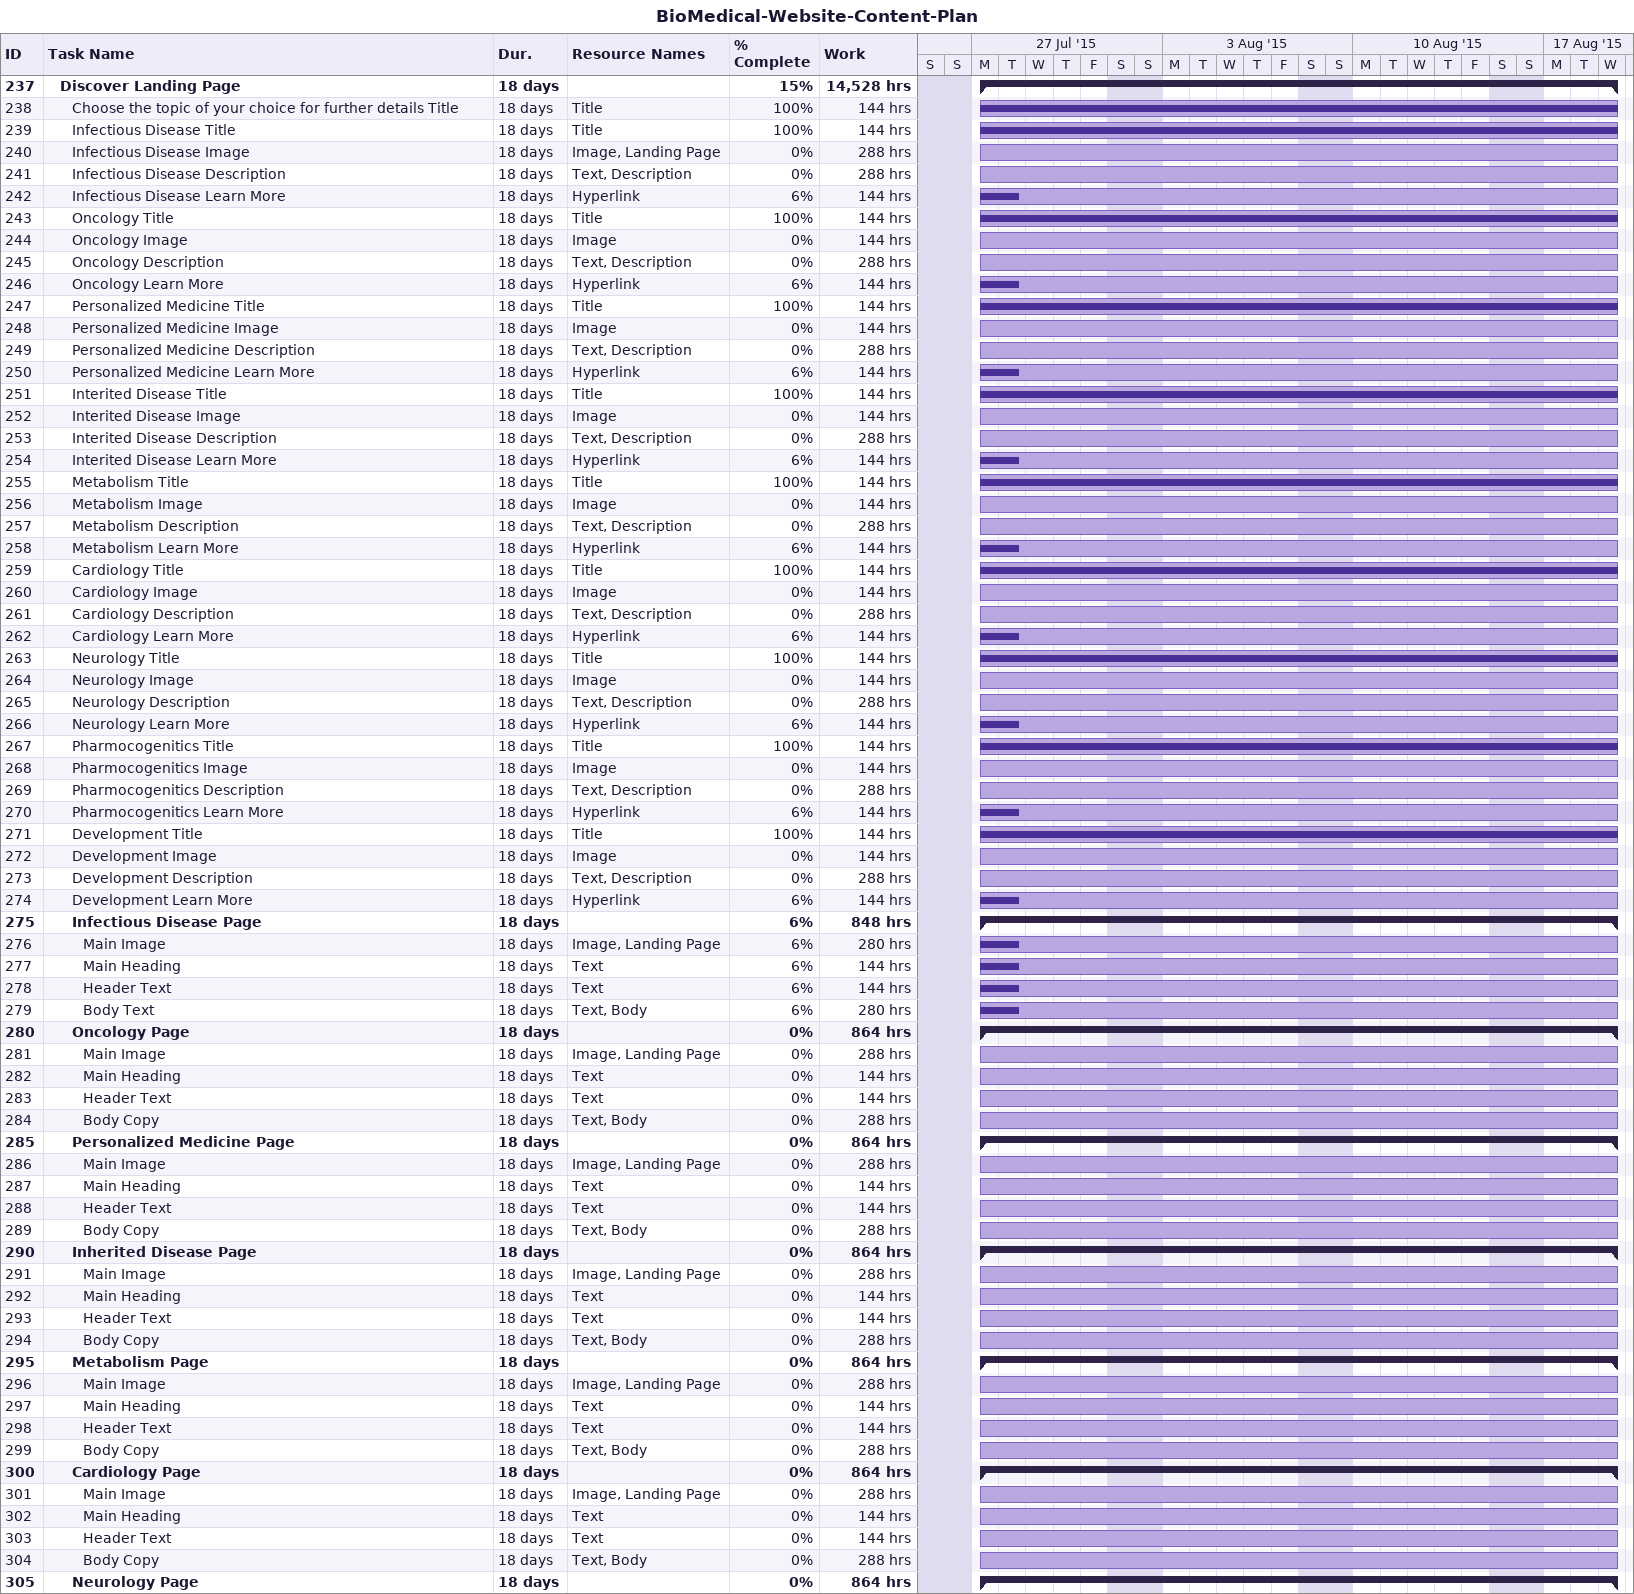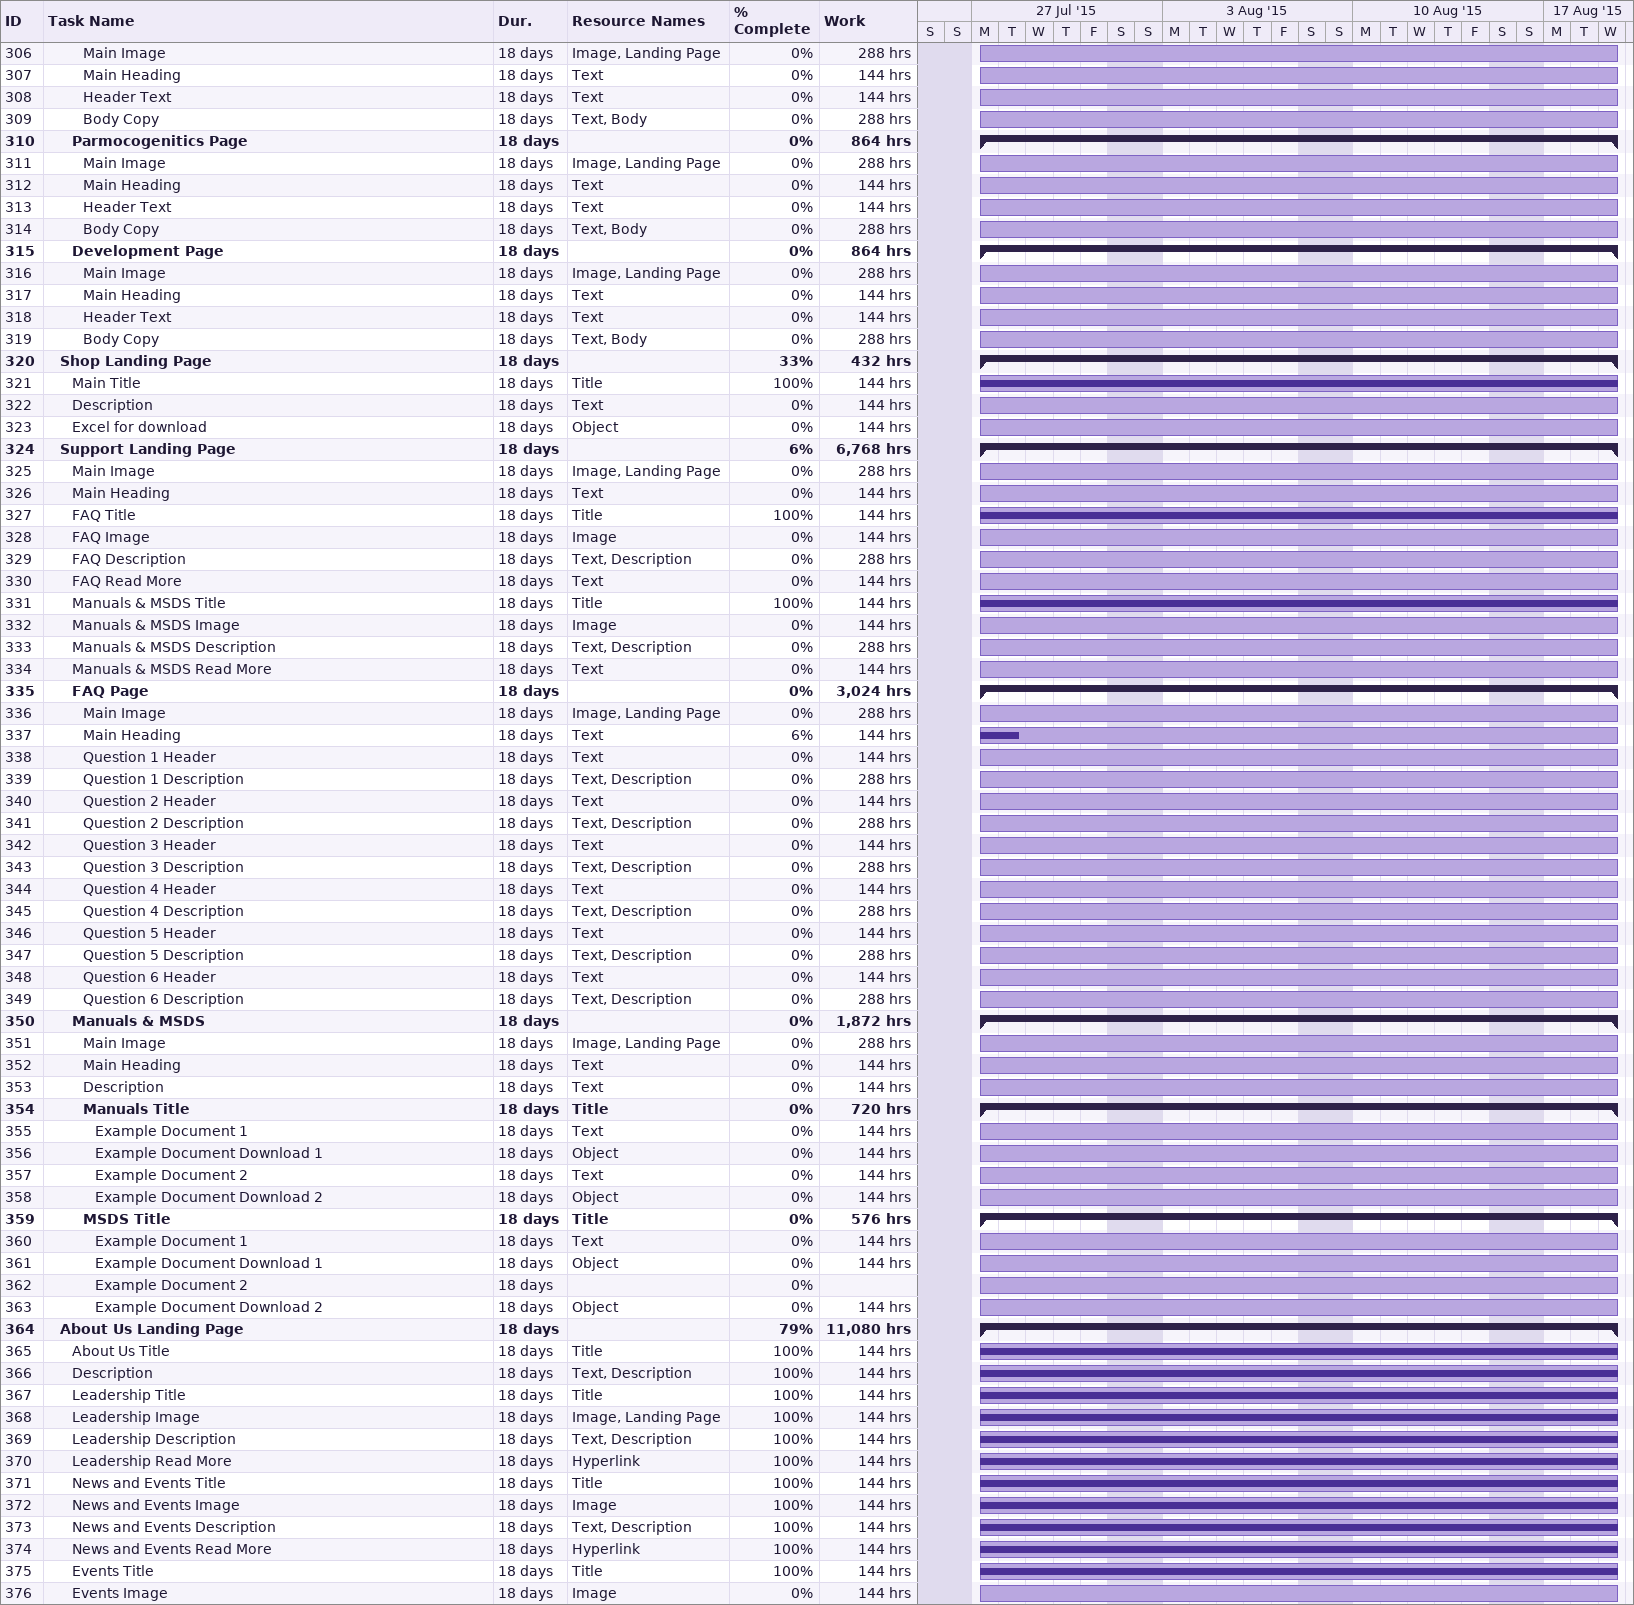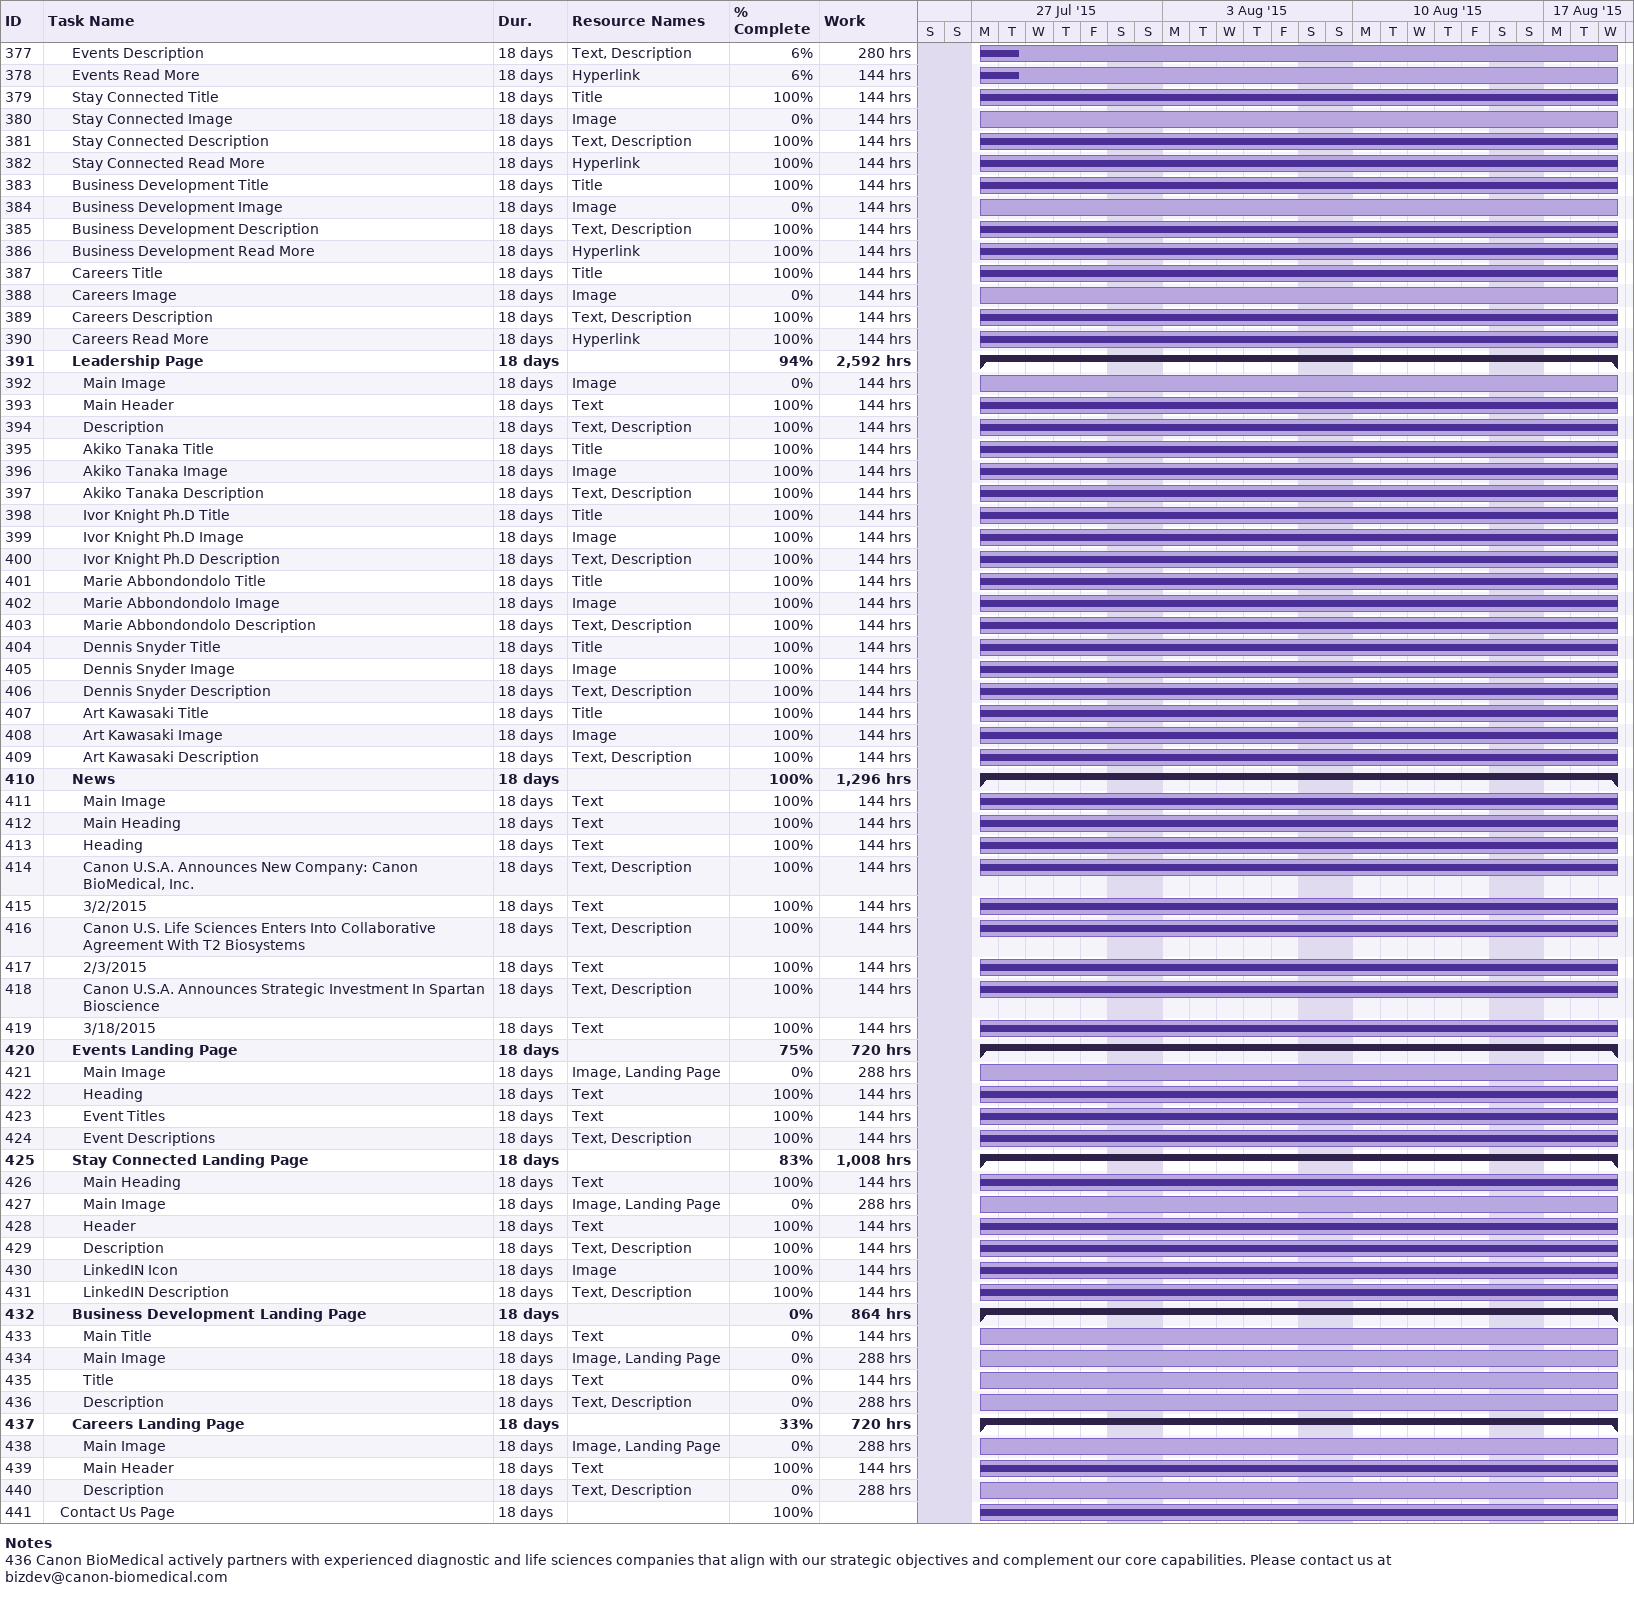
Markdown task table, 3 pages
BioMedical-Website-Content-Plan

| ID | Level | Task | Duration | Start | Finish | Resources | % complete | Work (h) |
|---|---|---|---|---|---|---|---|---|
| 237 | 2 | **Discover Landing Page** | 18d | 2015-07-27 | 2015-08-19 |  | 15 | 14528 |
| 238 | 3 | Choose the topic of your choice for further details Title | 18d | 2015-07-27 | 2015-08-19 | Title | 100 | 144 |
| 239 | 3 | Infectious Disease Title | 18d | 2015-07-27 | 2015-08-19 | Title | 100 | 144 |
| 240 | 3 | Infectious Disease Image | 18d | 2015-07-27 | 2015-08-19 | Image, Landing Page | 0 | 288 |
| 241 | 3 | Infectious Disease Description | 18d | 2015-07-27 | 2015-08-19 | Text, Description | 0 | 288 |
| 242 | 3 | Infectious Disease Learn More | 18d | 2015-07-27 | 2015-08-19 | Hyperlink | 6 | 144 |
| 243 | 3 | Oncology Title | 18d | 2015-07-27 | 2015-08-19 | Title | 100 | 144 |
| 244 | 3 | Oncology Image | 18d | 2015-07-27 | 2015-08-19 | Image | 0 | 144 |
| 245 | 3 | Oncology Description | 18d | 2015-07-27 | 2015-08-19 | Text, Description | 0 | 288 |
| 246 | 3 | Oncology Learn More | 18d | 2015-07-27 | 2015-08-19 | Hyperlink | 6 | 144 |
| 247 | 3 | Personalized Medicine Title | 18d | 2015-07-27 | 2015-08-19 | Title | 100 | 144 |
| 248 | 3 | Personalized Medicine Image | 18d | 2015-07-27 | 2015-08-19 | Image | 0 | 144 |
| 249 | 3 | Personalized Medicine Description | 18d | 2015-07-27 | 2015-08-19 | Text, Description | 0 | 288 |
| 250 | 3 | Personalized Medicine Learn More | 18d | 2015-07-27 | 2015-08-19 | Hyperlink | 6 | 144 |
| 251 | 3 | Interited Disease Title | 18d | 2015-07-27 | 2015-08-19 | Title | 100 | 144 |
| 252 | 3 | Interited Disease Image | 18d | 2015-07-27 | 2015-08-19 | Image | 0 | 144 |
| 253 | 3 | Interited Disease Description | 18d | 2015-07-27 | 2015-08-19 | Text, Description | 0 | 288 |
| 254 | 3 | Interited Disease Learn More | 18d | 2015-07-27 | 2015-08-19 | Hyperlink | 6 | 144 |
| 255 | 3 | Metabolism Title | 18d | 2015-07-27 | 2015-08-19 | Title | 100 | 144 |
| 256 | 3 | Metabolism Image | 18d | 2015-07-27 | 2015-08-19 | Image | 0 | 144 |
| 257 | 3 | Metabolism Description | 18d | 2015-07-27 | 2015-08-19 | Text, Description | 0 | 288 |
| 258 | 3 | Metabolism Learn More | 18d | 2015-07-27 | 2015-08-19 | Hyperlink | 6 | 144 |
| 259 | 3 | Cardiology Title | 18d | 2015-07-27 | 2015-08-19 | Title | 100 | 144 |
| 260 | 3 | Cardiology Image | 18d | 2015-07-27 | 2015-08-19 | Image | 0 | 144 |
| 261 | 3 | Cardiology Description | 18d | 2015-07-27 | 2015-08-19 | Text, Description | 0 | 288 |
| 262 | 3 | Cardiology Learn More | 18d | 2015-07-27 | 2015-08-19 | Hyperlink | 6 | 144 |
| 263 | 3 | Neurology Title | 18d | 2015-07-27 | 2015-08-19 | Title | 100 | 144 |
| 264 | 3 | Neurology Image | 18d | 2015-07-27 | 2015-08-19 | Image | 0 | 144 |
| 265 | 3 | Neurology Description | 18d | 2015-07-27 | 2015-08-19 | Text, Description | 0 | 288 |
| 266 | 3 | Neurology Learn More | 18d | 2015-07-27 | 2015-08-19 | Hyperlink | 6 | 144 |
| 267 | 3 | Pharmocogenitics Title | 18d | 2015-07-27 | 2015-08-19 | Title | 100 | 144 |
| 268 | 3 | Pharmocogenitics Image | 18d | 2015-07-27 | 2015-08-19 | Image | 0 | 144 |
| 269 | 3 | Pharmocogenitics Description | 18d | 2015-07-27 | 2015-08-19 | Text, Description | 0 | 288 |
| 270 | 3 | Pharmocogenitics Learn More | 18d | 2015-07-27 | 2015-08-19 | Hyperlink | 6 | 144 |
| 271 | 3 | Development Title | 18d | 2015-07-27 | 2015-08-19 | Title | 100 | 144 |
| 272 | 3 | Development Image | 18d | 2015-07-27 | 2015-08-19 | Image | 0 | 144 |
| 273 | 3 | Development Description | 18d | 2015-07-27 | 2015-08-19 | Text, Description | 0 | 288 |
| 274 | 3 | Development Learn More | 18d | 2015-07-27 | 2015-08-19 | Hyperlink | 6 | 144 |
| 275 | 3 | **Infectious Disease Page** | 18d | 2015-07-27 | 2015-08-19 |  | 6 | 848 |
| 276 | 4 | Main Image | 18d | 2015-07-27 | 2015-08-19 | Image, Landing Page | 6 | 280 |
| 277 | 4 | Main Heading | 18d | 2015-07-27 | 2015-08-19 | Text | 6 | 144 |
| 278 | 4 | Header Text | 18d | 2015-07-27 | 2015-08-19 | Text | 6 | 144 |
| 279 | 4 | Body Text | 18d | 2015-07-27 | 2015-08-19 | Text, Body | 6 | 280 |
| 280 | 3 | **Oncology Page** | 18d | 2015-07-27 | 2015-08-19 |  | 0 | 864 |
| 281 | 4 | Main Image | 18d | 2015-07-27 | 2015-08-19 | Image, Landing Page | 0 | 288 |
| 282 | 4 | Main Heading | 18d | 2015-07-27 | 2015-08-19 | Text | 0 | 144 |
| 283 | 4 | Header Text | 18d | 2015-07-27 | 2015-08-19 | Text | 0 | 144 |
| 284 | 4 | Body Copy | 18d | 2015-07-27 | 2015-08-19 | Text, Body | 0 | 288 |
| 285 | 3 | **Personalized Medicine Page** | 18d | 2015-07-27 | 2015-08-19 |  | 0 | 864 |
| 286 | 4 | Main Image | 18d | 2015-07-27 | 2015-08-19 | Image, Landing Page | 0 | 288 |
| 287 | 4 | Main Heading | 18d | 2015-07-27 | 2015-08-19 | Text | 0 | 144 |
| 288 | 4 | Header Text | 18d | 2015-07-27 | 2015-08-19 | Text | 0 | 144 |
| 289 | 4 | Body Copy | 18d | 2015-07-27 | 2015-08-19 | Text, Body | 0 | 288 |
| 290 | 3 | **Inherited Disease Page** | 18d | 2015-07-27 | 2015-08-19 |  | 0 | 864 |
| 291 | 4 | Main Image | 18d | 2015-07-27 | 2015-08-19 | Image, Landing Page | 0 | 288 |
| 292 | 4 | Main Heading | 18d | 2015-07-27 | 2015-08-19 | Text | 0 | 144 |
| 293 | 4 | Header Text | 18d | 2015-07-27 | 2015-08-19 | Text | 0 | 144 |
| 294 | 4 | Body Copy | 18d | 2015-07-27 | 2015-08-19 | Text, Body | 0 | 288 |
| 295 | 3 | **Metabolism Page** | 18d | 2015-07-27 | 2015-08-19 |  | 0 | 864 |
| 296 | 4 | Main Image | 18d | 2015-07-27 | 2015-08-19 | Image, Landing Page | 0 | 288 |
| 297 | 4 | Main Heading | 18d | 2015-07-27 | 2015-08-19 | Text | 0 | 144 |
| 298 | 4 | Header Text | 18d | 2015-07-27 | 2015-08-19 | Text | 0 | 144 |
| 299 | 4 | Body Copy | 18d | 2015-07-27 | 2015-08-19 | Text, Body | 0 | 288 |
| 300 | 3 | **Cardiology Page** | 18d | 2015-07-27 | 2015-08-19 |  | 0 | 864 |
| 301 | 4 | Main Image | 18d | 2015-07-27 | 2015-08-19 | Image, Landing Page | 0 | 288 |
| 302 | 4 | Main Heading | 18d | 2015-07-27 | 2015-08-19 | Text | 0 | 144 |
| 303 | 4 | Header Text | 18d | 2015-07-27 | 2015-08-19 | Text | 0 | 144 |
| 304 | 4 | Body Copy | 18d | 2015-07-27 | 2015-08-19 | Text, Body | 0 | 288 |
| 305 | 3 | **Neurology Page** | 18d | 2015-07-27 | 2015-08-19 |  | 0 | 864 |
| 306 | 4 | Main Image | 18d | 2015-07-27 | 2015-08-19 | Image, Landing Page | 0 | 288 |
| 307 | 4 | Main Heading | 18d | 2015-07-27 | 2015-08-19 | Text | 0 | 144 |
| 308 | 4 | Header Text | 18d | 2015-07-27 | 2015-08-19 | Text | 0 | 144 |
| 309 | 4 | Body Copy | 18d | 2015-07-27 | 2015-08-19 | Text, Body | 0 | 288 |
| 310 | 3 | **Parmocogenitics Page** | 18d | 2015-07-27 | 2015-08-19 |  | 0 | 864 |
| 311 | 4 | Main Image | 18d | 2015-07-27 | 2015-08-19 | Image, Landing Page | 0 | 288 |
| 312 | 4 | Main Heading | 18d | 2015-07-27 | 2015-08-19 | Text | 0 | 144 |
| 313 | 4 | Header Text | 18d | 2015-07-27 | 2015-08-19 | Text | 0 | 144 |
| 314 | 4 | Body Copy | 18d | 2015-07-27 | 2015-08-19 | Text, Body | 0 | 288 |
| 315 | 3 | **Development Page** | 18d | 2015-07-27 | 2015-08-19 |  | 0 | 864 |
| 316 | 4 | Main Image | 18d | 2015-07-27 | 2015-08-19 | Image, Landing Page | 0 | 288 |
| 317 | 4 | Main Heading | 18d | 2015-07-27 | 2015-08-19 | Text | 0 | 144 |
| 318 | 4 | Header Text | 18d | 2015-07-27 | 2015-08-19 | Text | 0 | 144 |
| 319 | 4 | Body Copy | 18d | 2015-07-27 | 2015-08-19 | Text, Body | 0 | 288 |
| 320 | 2 | **Shop Landing Page** | 18d | 2015-07-27 | 2015-08-19 |  | 33 | 432 |
| 321 | 3 | Main Title | 18d | 2015-07-27 | 2015-08-19 | Title | 100 | 144 |
| 322 | 3 | Description | 18d | 2015-07-27 | 2015-08-19 | Text | 0 | 144 |
| 323 | 3 | Excel for download | 18d | 2015-07-27 | 2015-08-19 | Object | 0 | 144 |
| 324 | 2 | **Support Landing Page** | 18d | 2015-07-27 | 2015-08-19 |  | 6 | 6768 |
| 325 | 3 | Main Image | 18d | 2015-07-27 | 2015-08-19 | Image, Landing Page | 0 | 288 |
| 326 | 3 | Main Heading | 18d | 2015-07-27 | 2015-08-19 | Text | 0 | 144 |
| 327 | 3 | FAQ Title | 18d | 2015-07-27 | 2015-08-19 | Title | 100 | 144 |
| 328 | 3 | FAQ Image | 18d | 2015-07-27 | 2015-08-19 | Image | 0 | 144 |
| 329 | 3 | FAQ Description | 18d | 2015-07-27 | 2015-08-19 | Text, Description | 0 | 288 |
| 330 | 3 | FAQ Read More | 18d | 2015-07-27 | 2015-08-19 | Text | 0 | 144 |
| 331 | 3 | Manuals & MSDS Title | 18d | 2015-07-27 | 2015-08-19 | Title | 100 | 144 |
| 332 | 3 | Manuals & MSDS Image | 18d | 2015-07-27 | 2015-08-19 | Image | 0 | 144 |
| 333 | 3 | Manuals & MSDS Description | 18d | 2015-07-27 | 2015-08-19 | Text, Description | 0 | 288 |
| 334 | 3 | Manuals & MSDS Read More | 18d | 2015-07-27 | 2015-08-19 | Text | 0 | 144 |
| 335 | 3 | **FAQ Page** | 18d | 2015-07-27 | 2015-08-19 |  | 0 | 3024 |
| 336 | 4 | Main Image | 18d | 2015-07-27 | 2015-08-19 | Image, Landing Page | 0 | 288 |
| 337 | 4 | Main Heading | 18d | 2015-07-27 | 2015-08-19 | Text | 6 | 144 |
| 338 | 4 | Question 1 Header | 18d | 2015-07-27 | 2015-08-19 | Text | 0 | 144 |
| 339 | 4 | Question 1 Description | 18d | 2015-07-27 | 2015-08-19 | Text, Description | 0 | 288 |
| 340 | 4 | Question 2 Header | 18d | 2015-07-27 | 2015-08-19 | Text | 0 | 144 |
| 341 | 4 | Question 2 Description | 18d | 2015-07-27 | 2015-08-19 | Text, Description | 0 | 288 |
| 342 | 4 | Question 3 Header | 18d | 2015-07-27 | 2015-08-19 | Text | 0 | 144 |
| 343 | 4 | Question 3 Description | 18d | 2015-07-27 | 2015-08-19 | Text, Description | 0 | 288 |
| 344 | 4 | Question 4 Header | 18d | 2015-07-27 | 2015-08-19 | Text | 0 | 144 |
| 345 | 4 | Question 4 Description | 18d | 2015-07-27 | 2015-08-19 | Text, Description | 0 | 288 |
| 346 | 4 | Question 5 Header | 18d | 2015-07-27 | 2015-08-19 | Text | 0 | 144 |
| 347 | 4 | Question 5 Description | 18d | 2015-07-27 | 2015-08-19 | Text, Description | 0 | 288 |
| 348 | 4 | Question 6 Header | 18d | 2015-07-27 | 2015-08-19 | Text | 0 | 144 |
| 349 | 4 | Question 6 Description | 18d | 2015-07-27 | 2015-08-19 | Text, Description | 0 | 288 |
| 350 | 3 | **Manuals & MSDS** | 18d | 2015-07-27 | 2015-08-19 |  | 0 | 1872 |
| 351 | 4 | Main Image | 18d | 2015-07-27 | 2015-08-19 | Image, Landing Page | 0 | 288 |
| 352 | 4 | Main Heading | 18d | 2015-07-27 | 2015-08-19 | Text | 0 | 144 |
| 353 | 4 | Description | 18d | 2015-07-27 | 2015-08-19 | Text | 0 | 144 |
| 354 | 4 | **Manuals Title** | 18d | 2015-07-27 | 2015-08-19 | Title | 0 | 720 |
| 355 | 5 | Example Document 1 | 18d | 2015-07-27 | 2015-08-19 | Text | 0 | 144 |
| 356 | 5 | Example Document Download 1 | 18d | 2015-07-27 | 2015-08-19 | Object | 0 | 144 |
| 357 | 5 | Example Document 2 | 18d | 2015-07-27 | 2015-08-19 | Text | 0 | 144 |
| 358 | 5 | Example Document Download 2 | 18d | 2015-07-27 | 2015-08-19 | Object | 0 | 144 |
| 359 | 4 | **MSDS Title** | 18d | 2015-07-27 | 2015-08-19 | Title | 0 | 576 |
| 360 | 5 | Example Document 1 | 18d | 2015-07-27 | 2015-08-19 | Text | 0 | 144 |
| 361 | 5 | Example Document Download 1 | 18d | 2015-07-27 | 2015-08-19 | Object | 0 | 144 |
| 362 | 5 | Example Document 2 | 18d | 2015-07-27 | 2015-08-19 |  | 0 |  |
| 363 | 5 | Example Document Download 2 | 18d | 2015-07-27 | 2015-08-19 | Object | 0 | 144 |
| 364 | 2 | **About Us Landing Page** | 18d | 2015-07-27 | 2015-08-19 |  | 79 | 11080 |
| 365 | 3 | About Us Title | 18d | 2015-07-27 | 2015-08-19 | Title | 100 | 144 |
| 366 | 3 | Description | 18d | 2015-07-27 | 2015-08-19 | Text, Description | 100 | 144 |
| 367 | 3 | Leadership Title | 18d | 2015-07-27 | 2015-08-19 | Title | 100 | 144 |
| 368 | 3 | Leadership Image | 18d | 2015-07-27 | 2015-08-19 | Image, Landing Page | 100 | 144 |
| 369 | 3 | Leadership Description | 18d | 2015-07-27 | 2015-08-19 | Text, Description | 100 | 144 |
| 370 | 3 | Leadership Read More | 18d | 2015-07-27 | 2015-08-19 | Hyperlink | 100 | 144 |
| 371 | 3 | News and Events Title | 18d | 2015-07-27 | 2015-08-19 | Title | 100 | 144 |
| 372 | 3 | News and Events Image | 18d | 2015-07-27 | 2015-08-19 | Image | 100 | 144 |
| 373 | 3 | News and Events Description | 18d | 2015-07-27 | 2015-08-19 | Text, Description | 100 | 144 |
| 374 | 3 | News and Events Read More | 18d | 2015-07-27 | 2015-08-19 | Hyperlink | 100 | 144 |
| 375 | 3 | Events Title | 18d | 2015-07-27 | 2015-08-19 | Title | 100 | 144 |
| 376 | 3 | Events Image | 18d | 2015-07-27 | 2015-08-19 | Image | 0 | 144 |
| 377 | 3 | Events Description | 18d | 2015-07-27 | 2015-08-19 | Text, Description | 6 | 280 |
| 378 | 3 | Events Read More | 18d | 2015-07-27 | 2015-08-19 | Hyperlink | 6 | 144 |
| 379 | 3 | Stay Connected Title | 18d | 2015-07-27 | 2015-08-19 | Title | 100 | 144 |
| 380 | 3 | Stay Connected Image | 18d | 2015-07-27 | 2015-08-19 | Image | 0 | 144 |
| 381 | 3 | Stay Connected Description | 18d | 2015-07-27 | 2015-08-19 | Text, Description | 100 | 144 |
| 382 | 3 | Stay Connected Read More | 18d | 2015-07-27 | 2015-08-19 | Hyperlink | 100 | 144 |
| 383 | 3 | Business Development Title | 18d | 2015-07-27 | 2015-08-19 | Title | 100 | 144 |
| 384 | 3 | Business Development Image | 18d | 2015-07-27 | 2015-08-19 | Image | 0 | 144 |
| 385 | 3 | Business Development Description | 18d | 2015-07-27 | 2015-08-19 | Text, Description | 100 | 144 |
| 386 | 3 | Business Development Read More | 18d | 2015-07-27 | 2015-08-19 | Hyperlink | 100 | 144 |
| 387 | 3 | Careers Title | 18d | 2015-07-27 | 2015-08-19 | Title | 100 | 144 |
| 388 | 3 | Careers Image | 18d | 2015-07-27 | 2015-08-19 | Image | 0 | 144 |
| 389 | 3 | Careers Description | 18d | 2015-07-27 | 2015-08-19 | Text, Description | 100 | 144 |
| 390 | 3 | Careers Read More | 18d | 2015-07-27 | 2015-08-19 | Hyperlink | 100 | 144 |
| 391 | 3 | **Leadership Page** | 18d | 2015-07-27 | 2015-08-19 |  | 94 | 2592 |
| 392 | 4 | Main Image | 18d | 2015-07-27 | 2015-08-19 | Image | 0 | 144 |
| 393 | 4 | Main Header | 18d | 2015-07-27 | 2015-08-19 | Text | 100 | 144 |
| 394 | 4 | Description | 18d | 2015-07-27 | 2015-08-19 | Text, Description | 100 | 144 |
| 395 | 4 | Akiko Tanaka Title | 18d | 2015-07-27 | 2015-08-19 | Title | 100 | 144 |
| 396 | 4 | Akiko Tanaka Image | 18d | 2015-07-27 | 2015-08-19 | Image | 100 | 144 |
| 397 | 4 | Akiko Tanaka Description | 18d | 2015-07-27 | 2015-08-19 | Text, Description | 100 | 144 |
| 398 | 4 | Ivor Knight Ph.D Title | 18d | 2015-07-27 | 2015-08-19 | Title | 100 | 144 |
| 399 | 4 | Ivor Knight Ph.D Image | 18d | 2015-07-27 | 2015-08-19 | Image | 100 | 144 |
| 400 | 4 | Ivor Knight Ph.D Description | 18d | 2015-07-27 | 2015-08-19 | Text, Description | 100 | 144 |
| 401 | 4 | Marie Abbondondolo Title | 18d | 2015-07-27 | 2015-08-19 | Title | 100 | 144 |
| 402 | 4 | Marie Abbondondolo Image | 18d | 2015-07-27 | 2015-08-19 | Image | 100 | 144 |
| 403 | 4 | Marie Abbondondolo Description | 18d | 2015-07-27 | 2015-08-19 | Text, Description | 100 | 144 |
| 404 | 4 | Dennis Snyder Title | 18d | 2015-07-27 | 2015-08-19 | Title | 100 | 144 |
| 405 | 4 | Dennis Snyder Image | 18d | 2015-07-27 | 2015-08-19 | Image | 100 | 144 |
| 406 | 4 | Dennis Snyder Description | 18d | 2015-07-27 | 2015-08-19 | Text, Description | 100 | 144 |
| 407 | 4 | Art Kawasaki Title | 18d | 2015-07-27 | 2015-08-19 | Title | 100 | 144 |
| 408 | 4 | Art Kawasaki Image | 18d | 2015-07-27 | 2015-08-19 | Image | 100 | 144 |
| 409 | 4 | Art Kawasaki Description | 18d | 2015-07-27 | 2015-08-19 | Text, Description | 100 | 144 |
| 410 | 3 | **News** | 18d | 2015-07-27 | 2015-08-19 |  | 100 | 1296 |
| 411 | 4 | Main Image | 18d | 2015-07-27 | 2015-08-19 | Text | 100 | 144 |
| 412 | 4 | Main Heading | 18d | 2015-07-27 | 2015-08-19 | Text | 100 | 144 |
| 413 | 4 | Heading | 18d | 2015-07-27 | 2015-08-19 | Text | 100 | 144 |
| 414 | 4 | Canon U.S.A. Announces New Company: Canon BioMedical, Inc. | 18d | 2015-07-27 | 2015-08-19 | Text, Description | 100 | 144 |
| 415 | 4 | 3/2/2015 | 18d | 2015-07-27 | 2015-08-19 | Text | 100 | 144 |
| 416 | 4 | Canon U.S. Life Sciences Enters Into Collaborative Agreement With T2 Biosystems | 18d | 2015-07-27 | 2015-08-19 | Text, Description | 100 | 144 |
| 417 | 4 | 2/3/2015 | 18d | 2015-07-27 | 2015-08-19 | Text | 100 | 144 |
| 418 | 4 | Canon U.S.A. Announces Strategic Investment In Spartan Bioscience | 18d | 2015-07-27 | 2015-08-19 | Text, Description | 100 | 144 |
| 419 | 4 | 3/18/2015 | 18d | 2015-07-27 | 2015-08-19 | Text | 100 | 144 |
| 420 | 3 | **Events Landing Page** | 18d | 2015-07-27 | 2015-08-19 |  | 75 | 720 |
| 421 | 4 | Main Image | 18d | 2015-07-27 | 2015-08-19 | Image, Landing Page | 0 | 288 |
| 422 | 4 | Heading | 18d | 2015-07-27 | 2015-08-19 | Text | 100 | 144 |
| 423 | 4 | Event Titles | 18d | 2015-07-27 | 2015-08-19 | Text | 100 | 144 |
| 424 | 4 | Event Descriptions | 18d | 2015-07-27 | 2015-08-19 | Text, Description | 100 | 144 |
| 425 | 3 | **Stay Connected Landing Page** | 18d | 2015-07-27 | 2015-08-19 |  | 83 | 1008 |
| 426 | 4 | Main Heading | 18d | 2015-07-27 | 2015-08-19 | Text | 100 | 144 |
| 427 | 4 | Main Image | 18d | 2015-07-27 | 2015-08-19 | Image, Landing Page | 0 | 288 |
| 428 | 4 | Header | 18d | 2015-07-27 | 2015-08-19 | Text | 100 | 144 |
| 429 | 4 | Description | 18d | 2015-07-27 | 2015-08-19 | Text, Description | 100 | 144 |
| 430 | 4 | LinkedIN Icon | 18d | 2015-07-27 | 2015-08-19 | Image | 100 | 144 |
| 431 | 4 | LinkedIN Description | 18d | 2015-07-27 | 2015-08-19 | Text, Description | 100 | 144 |
| 432 | 3 | **Business Development Landing Page** | 18d | 2015-07-27 | 2015-08-19 |  | 0 | 864 |
| 433 | 4 | Main Title | 18d | 2015-07-27 | 2015-08-19 | Text | 0 | 144 |
| 434 | 4 | Main Image | 18d | 2015-07-27 | 2015-08-19 | Image, Landing Page | 0 | 288 |
| 435 | 4 | Title | 18d | 2015-07-27 | 2015-08-19 | Text | 0 | 144 |
| 436 | 4 | Description | 18d | 2015-07-27 | 2015-08-19 | Text, Description | 0 | 288 |
| 437 | 3 | **Careers Landing Page** | 18d | 2015-07-27 | 2015-08-19 |  | 33 | 720 |
| 438 | 4 | Main Image | 18d | 2015-07-27 | 2015-08-19 | Image, Landing Page | 0 | 288 |
| 439 | 4 | Main Header | 18d | 2015-07-27 | 2015-08-19 | Text | 100 | 144 |
| 440 | 4 | Description | 18d | 2015-07-27 | 2015-08-19 | Text, Description | 0 | 288 |
| 441 | 2 | Contact Us Page | 18d | 2015-07-27 | 2015-08-19 |  | 100 |  |

Notes
- 436: Canon BioMedical actively partners with experienced diagnostic and life sciences companies that align with our strategic objectives and complement our core capabilities. Please contact us at bizdev@canon-biomedical.com
